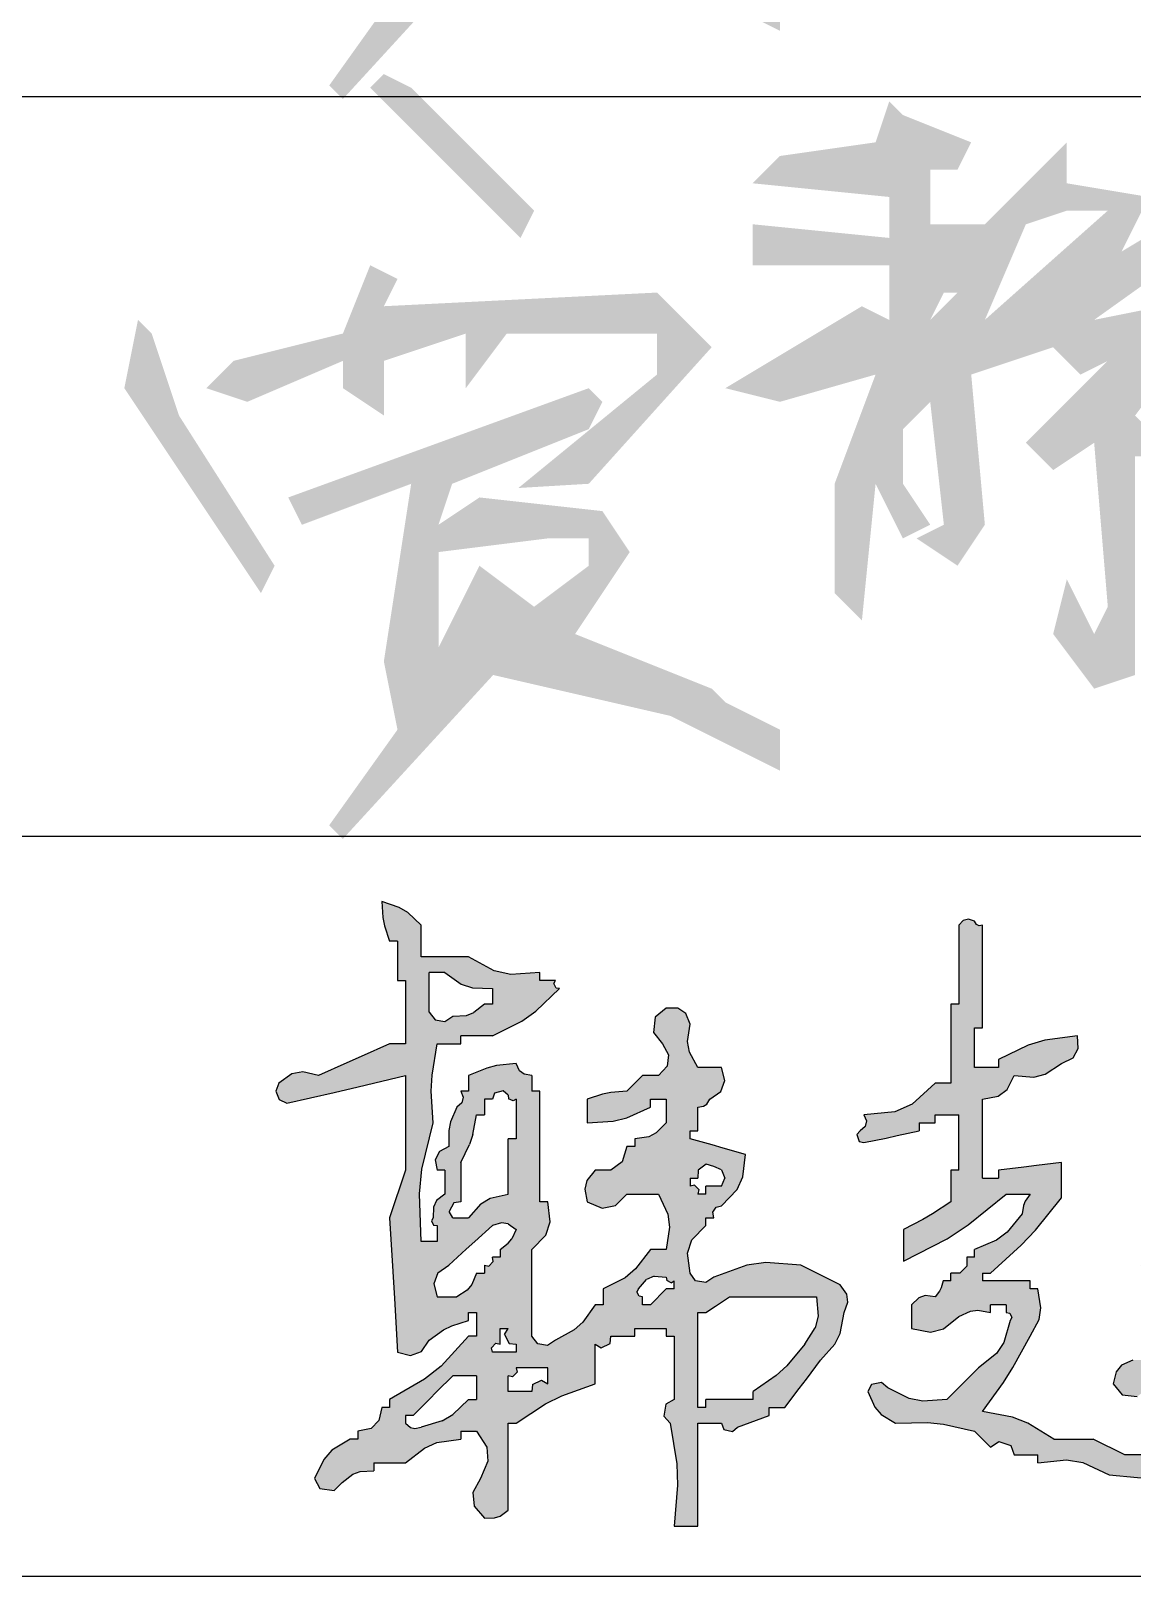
# Model space of a CAD drawing. Extents: x 5205853 to 5320510, y -422737 to -363337.
# Drawn here: x 5210113 to 5211080, y -390993 to -389636 of the extents above; entities that cross this region are included whole.
import ezdxf

# ---------------------------------------------------------------- set-up
doc = ezdxf.new("R2010")
doc.units = 0
doc.header["$LTSCALE"] = 1000
doc.header["$MEASUREMENT"] = 0
doc.layers.get('0').update_dxf_attribs({"linetype": 'CONTINUOUS'})

# ---------------------------------------------------------------- blocks, each defined once
blk = doc.blocks.new('韩超')
h = blk.add_hatch(color=256)
h.dxf.hatch_style = 1
h.paths.add_polyline_path([(0.787849, 0.514197), (0.777955, 0.527898), (0.77346, 0.562754), (0.78123, 0.586063), (0.805739, 0.61125), (0.805739, 0.625142), (0.819631, 0.625142), (0.818004, 0.635027), (0.823773, 0.643681), (0.833523, 0.64598), (0.860867, 0.674873), (0.870953, 0.696725), (0.875199, 0.736279), (0.836353, 0.74757), (0.816903, 0.753127), (0.777955, 0.764063), (0.777955, 0.777955), (0.791847, 0.777955), (0.791847, 0.819631), (0.801775, 0.820971), (0.80763, 0.824875), (0.812685, 0.833523), (0.832189, 0.847055), (0.839321, 0.866071), (0.833523, 0.889091), (0.791847, 0.889091), (0.776856, 0.916298), (0.7735, 0.934755), (0.777955, 0.965498), (0.770329, 0.984025), (0.756314, 0.993368), (0.736279, 0.993282), (0.716867, 0.977277), (0.713907, 0.950644), (0.729333, 0.930768), (0.740061, 0.911103), (0.737625, 0.891618), (0.722387, 0.875199), (0.694603, 0.875199), (0.683489, 0.864086), (0.677932, 0.858529), (0.666819, 0.847415), (0.638572, 0.845181), (0.624291, 0.842325), (0.597358, 0.833523), (0.597358, 0.791847), (0.643081, 0.794876), (0.666726, 0.800787), (0.708495, 0.819631), (0.708495, 0.833523), (0.736279, 0.833523), (0.736279, 0.791847), (0.718733, 0.774249), (0.705317, 0.767541), (0.680711, 0.764063), (0.680711, 0.750171), (0.666819, 0.750171), (0.658732, 0.72359), (0.639033, 0.708815), (0.61125, 0.708495), (0.596777, 0.690733), (0.592946, 0.675409), (0.597358, 0.652926), (0.623512, 0.642026), (0.64687, 0.646697), (0.666819, 0.666819), (0.722387, 0.666819), (0.738834, 0.631134), (0.742077, 0.608437), (0.736279, 0.569574), (0.708495, 0.569574), (0.682162, 0.535076), (0.663824, 0.519794), (0.625142, 0.500114), (0.625142, 0.47233), (0.61125, 0.47233), (0.589715, 0.441777), (0.574435, 0.428025), (0.54179, 0.409816), (0.527664, 0.400538), (0.510468, 0.403404), (0.500114, 0.416762), (0.500114, 0.569574), (0.524623, 0.594762), (0.532393, 0.618071), (0.527898, 0.652926), (0.514006, 0.652926), (0.514006, 0.847415), (0.500114, 0.847415), (0.500114, 0.875199), (0.486416, 0.877514), (0.478388, 0.883536), (0.47233, 0.896037), (0.438162, 0.892345), (0.420863, 0.888021), (0.388977, 0.875199), (0.388977, 0.847415), (0.375085, 0.847415), (0.379444, 0.836821), (0.376971, 0.826928), (0.368139, 0.819631), (0.356965, 0.793593), (0.353947, 0.778504), (0.354247, 0.750171), (0.337644, 0.741703), (0.330222, 0.726858), (0.333409, 0.708495), (0.347301, 0.708495), (0.347301, 0.666819), (0.332737, 0.655189), (0.327028, 0.643772), (0.326463, 0.625142), (0.32344, 0.619715), (0.327253, 0.612088), (0.333409, 0.61125), (0.333409, 0.583466), (0.305625, 0.583466), (0.302565, 0.667178), (0.306887, 0.710398), (0.326463, 0.791847), (0.3234, 0.8474), (0.32482, 0.875797), (0.333409, 0.930768), (0.375085, 0.930768), (0.375085, 0.94466), (0.430654, 0.94466), (0.482374, 0.970498), (0.50707, 0.987931), (0.548736, 1.028012), (0.542559, 1.028676), (0.538615, 1.036564), (0.54179, 1.041904), (0.514006, 1.041904), (0.514006, 1.055796), (0.462884, 1.052445), (0.433869, 1.058893), (0.388977, 1.08358), (0.305625, 1.08358), (0.305625, 1.139148), (0.281985, 1.161307), (0.266841, 1.170393), (0.236165, 1.180825), (0.238399, 1.152578), (0.241255, 1.138297), (0.250057, 1.111364), (0.263949, 1.111364), (0.263949, 1.041904), (0.277841, 1.041904), (0.277841, 0.930768), (0.250057, 0.930768), (0.200194, 0.90821), (0.175186, 0.897095), (0.125028, 0.875199), (0.097454, 0.881715), (0.078516, 0.877928), (0.055568, 0.861307), (0.050109, 0.847376), (0.0559, 0.8329), (0.06946, 0.826577), (0.152955, 0.845407), (0.194635, 0.855133), (0.277841, 0.875199), (0.277841, 0.708495), (0.266727, 0.675154), (0.261171, 0.658483), (0.250057, 0.625142), (0.255939, 0.530696), (0.258718, 0.483462), (0.263949, 0.388977), (0.286969, 0.38318), (0.305985, 0.390311), (0.319517, 0.409816), (0.344599, 0.428141), (0.359268, 0.435475), (0.388977, 0.444546), (0.388977, 0.458438), (0.40287, 0.458438), (0.40287, 0.416762), (0.388977, 0.416762), (0.340729, 0.364454), (0.31168, 0.341215), (0.250057, 0.305625), (0.250057, 0.291733), (0.236165, 0.291733), (0.231424, 0.268639), (0.217583, 0.254798), (0.194489, 0.250057), (0.194489, 0.236165), (0.180597, 0.236165), (0.148793, 0.216524), (0.134276, 0.200394), (0.118082, 0.166705), (0.127514, 0.14947), (0.152825, 0.145854), (0.166705, 0.159759), (0.185336, 0.17447), (0.198563, 0.17943), (0.222273, 0.180597), (0.222273, 0.194489), (0.277841, 0.194489), (0.311245, 0.220472), (0.333233, 0.229896), (0.375085, 0.236165), (0.375085, 0.250057), (0.40287, 0.250057), (0.420685, 0.221738), (0.422698, 0.197582), (0.409816, 0.166705), (0.396068, 0.142401), (0.398473, 0.118345), (0.416762, 0.097244), (0.43433, 0.097627), (0.444154, 0.100901), (0.458438, 0.111136), (0.458438, 0.263949), (0.47233, 0.263949), (0.524193, 0.298154), (0.552768, 0.312442), (0.61125, 0.333409), (0.61125, 0.40287), (0.621931, 0.39652), (0.637706, 0.404407), (0.639034, 0.416762), (0.680711, 0.416762), (0.680711, 0.430654), (0.736279, 0.430654), (0.736279, 0.416762), (0.750171, 0.416762), (0.750171, 0.305625), (0.735269, 0.297653), (0.731714, 0.276323), (0.743225, 0.263949), (0.754517, 0.192544), (0.755945, 0.155413), (0.750171, 0.083352), (0.791847, 0.083352), (0.791847, 0.263949), (0.833523, 0.263949), (0.837499, 0.253205), (0.852744, 0.249394), (0.861307, 0.257003), (0.883535, 0.265338), (0.894648, 0.269506), (0.916876, 0.277841), (0.916876, 0.291733), (0.94466, 0.291733), (0.969894, 0.324902), (0.982398, 0.341574), (1.007174, 0.375085), (1.032146, 0.402761), (1.041693, 0.421855), (1.04885, 0.458438), (1.055218, 0.477023), (1.053221, 0.491001), (1.041904, 0.50706), (0.972444, 0.54179), (0.910919, 0.546316), (0.877697, 0.541786), (0.819631, 0.520952), (0.805828, 0.5112)])
h.paths.add_polyline_path([(0.791847, 0.458438), (0.805739, 0.458438), (0.82241, 0.469551), (0.847415, 0.486222), (1.000228, 0.486222), (1.003038, 0.45197), (0.997988, 0.431769), (0.97939, 0.40287), (0.948039, 0.36501), (0.929334, 0.347744), (0.889091, 0.319517), (0.889091, 0.305625), (0.805739, 0.305625), (0.805739, 0.291733), (0.791847, 0.291733)], flags=16)
h.paths.add_polyline_path([(0.750171, 0.500114), (0.736279, 0.500114), (0.725165, 0.489), (0.719608, 0.483443), (0.708495, 0.47233), (0.694603, 0.47233), (0.694603, 0.486222), (0.688447, 0.48706), (0.684633, 0.494686), (0.687657, 0.500114), (0.701182, 0.516386), (0.715167, 0.52238), (0.736279, 0.520952), (0.736943, 0.514775), (0.744831, 0.510831), (0.750171, 0.514006)], flags=16)
h.paths.add_polyline_path([(0.791847, 0.666819), (0.793521, 0.674497), (0.785633, 0.682384), (0.777955, 0.680711), (0.777955, 0.694603), (0.791847, 0.694603), (0.792194, 0.70849), (0.806202, 0.718996), (0.819631, 0.715441), (0.833192, 0.709118), (0.838982, 0.694641), (0.833523, 0.680711), (0.805739, 0.680711), (0.805739, 0.666819)], flags=16)
h.paths.add_polyline_path([(0.527898, 0.361193), (0.527898, 0.333409), (0.517217, 0.339759), (0.501443, 0.331871), (0.500114, 0.319517), (0.458438, 0.319517), (0.458438, 0.347301), (0.466116, 0.345628), (0.474003, 0.353515), (0.47233, 0.361193)], flags=16)
h.paths.add_polyline_path([(0.47233, 0.40287), (0.47233, 0.388977), (0.430654, 0.388977), (0.42898, 0.396656), (0.436867, 0.404543), (0.444546, 0.40287), (0.444546, 0.430654), (0.458438, 0.430654), (0.452088, 0.419973), (0.459976, 0.404198)], flags=16)
h.paths.add_polyline_path([(0.47233, 0.604304), (0.464836, 0.588169), (0.458643, 0.580427), (0.444546, 0.569574), (0.444546, 0.555682), (0.430654, 0.555682), (0.432327, 0.548004), (0.42444, 0.540117), (0.416762, 0.54179), (0.416762, 0.527898), (0.40287, 0.527898), (0.39467, 0.507807), (0.386422, 0.49791), (0.368139, 0.486222), (0.333409, 0.486222), (0.327612, 0.509242), (0.334743, 0.528258), (0.354247, 0.54179), (0.384775, 0.569612), (0.400056, 0.583504), (0.430654, 0.61125), (0.446814, 0.616197), (0.458647, 0.614224)], flags=16)
h.paths.add_polyline_path([(0.458438, 0.666819), (0.426908, 0.659351), (0.410404, 0.649448), (0.388977, 0.625142), (0.361193, 0.625142), (0.354844, 0.635823), (0.362731, 0.651598), (0.375085, 0.652926), (0.375085, 0.722387), (0.390598, 0.753922), (0.396359, 0.771203), (0.40287, 0.805739), (0.416762, 0.805739), (0.416762, 0.833523), (0.430654, 0.833523), (0.434629, 0.844267), (0.449874, 0.848078), (0.458438, 0.840469), (0.459102, 0.834292), (0.466989, 0.830348), (0.47233, 0.833523), (0.47233, 0.764063), (0.458438, 0.764063)], flags=16)
h.paths.add_polyline_path([(0.40287, 0.347301), (0.40287, 0.305625), (0.388977, 0.305625), (0.360889, 0.27915), (0.342496, 0.268422), (0.305625, 0.257003), (0.294367, 0.254885), (0.286778, 0.256782), (0.277841, 0.263949), (0.277841, 0.277841), (0.291733, 0.277841), (0.319459, 0.305683), (0.333352, 0.319575), (0.361193, 0.347301)], flags=16)
h.paths.add_polyline_path([(0.430654, 1.000228), (0.416762, 1.000228), (0.39813, 0.985517), (0.384903, 0.980557), (0.361193, 0.97939), (0.347067, 0.970112), (0.329871, 0.972978), (0.319517, 0.986336), (0.319517, 1.055796), (0.347301, 1.055796), (0.376072, 1.035613), (0.395527, 1.029128), (0.430654, 1.028012)], flags=16)
h = blk.add_hatch(color=256)
h.dxf.hatch_style = 1
h.paths.add_polyline_path([(1.542018, 0.208381), (1.519791, 0.219494), (1.508677, 0.225051), (1.48645, 0.236165), (1.416989, 0.236165), (1.371255, 0.264232), (1.344642, 0.274582), (1.291961, 0.284787), (1.328443, 0.335457), (1.345237, 0.362046), (1.375313, 0.416762), (1.391241, 0.446575), (1.394603, 0.466747), (1.389205, 0.500114), (1.375313, 0.500114), (1.375313, 0.514006), (1.291961, 0.514006), (1.291961, 0.527898), (1.305853, 0.527898), (1.359796, 0.576664), (1.385101, 0.603375), (1.430881, 0.659873), (1.430881, 0.722387), (1.386427, 0.71683), (1.3642, 0.714052), (1.319745, 0.708495), (1.319745, 0.694603), (1.291961, 0.694603), (1.291961, 0.833523), (1.31926, 0.838693), (1.334923, 0.85044), (1.347529, 0.875199), (1.381781, 0.872389), (1.401982, 0.877439), (1.430881, 0.896037), (1.450883, 0.906123), (1.460131, 0.922307), (1.458666, 0.94466), (1.401114, 0.937345), (1.371819, 0.928557), (1.319745, 0.902983), (1.319745, 0.889091), (1.278069, 0.889091), (1.278069, 0.958552), (1.291961, 0.958552), (1.291961, 1.139148), (1.285806, 1.138304), (1.281086, 1.140664), (1.278069, 1.146094), (1.267308, 1.150023), (1.257931, 1.147679), (1.250285, 1.139148), (1.250285, 1.000228), (1.236393, 1.000228), (1.236393, 0.861307), (1.208609, 0.861307), (1.168183, 0.824416), (1.138053, 0.811024), (1.08358, 0.805739), (1.087939, 0.795145), (1.085465, 0.785252), (1.076634, 0.777955), (1.071121, 0.771113), (1.075065, 0.759282), (1.08358, 0.757117), (1.122533, 0.76519), (1.141984, 0.769358), (1.180825, 0.777955), (1.180825, 0.791847), (1.208609, 0.791847), (1.208609, 0.805739), (1.250285, 0.805739), (1.250285, 0.708495), (1.236393, 0.708495), (1.236393, 0.652926), (1.203973, 0.631977), (1.187234, 0.622213), (1.15304, 0.604304), (1.15304, 0.548736), (1.229739, 0.588318), (1.266619, 0.612432), (1.333637, 0.666819), (1.375313, 0.666819), (1.366995, 0.654381), (1.363975, 0.646831), (1.361421, 0.632088), (1.335054, 0.599814), (1.316435, 0.58585), (1.278069, 0.569574), (1.278069, 0.555682), (1.264177, 0.555682), (1.26415, 0.539965), (1.25211, 0.527924), (1.236393, 0.527898), (1.236393, 0.514006), (1.222501, 0.514006), (1.219217, 0.502022), (1.216226, 0.496039), (1.208609, 0.486222), (1.191149, 0.488205), (1.17971, 0.484393), (1.166932, 0.47233), (1.166932, 0.430654), (1.200708, 0.424307), (1.223469, 0.429997), (1.250285, 0.451492), (1.27048, 0.461183), (1.283894, 0.46286), (1.305853, 0.458438), (1.305853, 0.47233), (1.333637, 0.47233), (1.333637, 0.458438), (1.339793, 0.4576), (1.343606, 0.449973), (1.340583, 0.444546), (1.32937, 0.406076), (1.316213, 0.38634), (1.285015, 0.361193), (1.229447, 0.305625), (1.187056, 0.302553), (1.163204, 0.307323), (1.125256, 0.326463), (1.114566, 0.33576), (1.096818, 0.332211), (1.090526, 0.319517), (1.102438, 0.292491), (1.113943, 0.279343), (1.139148, 0.263949), (1.194983, 0.265062), (1.223561, 0.262204), (1.278069, 0.250057), (1.289183, 0.238943), (1.294739, 0.233386), (1.305853, 0.222273), (1.320568, 0.231877), (1.341519, 0.224893), (1.347529, 0.208381), (1.389205, 0.208381), (1.389205, 0.194489), (1.439628, 0.1998), (1.468259, 0.195028), (1.514234, 0.173651), (1.635959, 0.161998), (1.69773, 0.160594), (1.819859, 0.166705), (1.833779, 0.185933), (1.852296, 0.192877), (1.875427, 0.187543), (1.930995, 0.198656), (1.958779, 0.204213), (2.014348, 0.215327), (2.025534, 0.209917), (2.039748, 0.217024), (2.042132, 0.229219), (2.049428, 0.23805), (2.059322, 0.240524), (2.069916, 0.236165), (2.069916, 0.250057), (2.083808, 0.250057), (2.098401, 0.26772), (2.118188, 0.272666), (2.139376, 0.263949), (2.133917, 0.27788), (2.139708, 0.292356), (2.153268, 0.298679), (2.133073, 0.308371), (2.119659, 0.310047), (2.0977, 0.305625), (2.086586, 0.294512), (2.08103, 0.288955), (2.069916, 0.277841), (2.042132, 0.277841), (2.042132, 0.263949), (1.946785, 0.245868), (1.899372, 0.234712), (1.805967, 0.208381)])
h = blk.add_hatch(color=256)
h.dxf.hatch_style = 1
h.paths.add_polyline_path([(1.831635, 0.573795), (1.812227, 0.549535), (1.792075, 0.500114), (1.762292, 0.496094), (1.744726, 0.484384), (1.729561, 0.458438), (1.700075, 0.463546), (1.684975, 0.469586), (1.6601, 0.486222), (1.637668, 0.49978), (1.627728, 0.515685), (1.62537, 0.54179), (1.603143, 0.54179), (1.592029, 0.54179), (1.569802, 0.54179), (1.586675, 0.509854), (1.593737, 0.492906), (1.604532, 0.458438), (1.621804, 0.436498), (1.61886, 0.407063), (1.597586, 0.388977), (1.597586, 0.375085), (1.55591, 0.375085), (1.536306, 0.36578), (1.526798, 0.35437), (1.52118, 0.333409), (1.537185, 0.313997), (1.563818, 0.311038), (1.583694, 0.326463), (1.614401, 0.331156), (1.630976, 0.339443), (1.653154, 0.361193), (1.667046, 0.361193), (1.708723, 0.361193), (1.720352, 0.375758), (1.731769, 0.381467), (1.750399, 0.382031), (1.77782, 0.376762), (1.791938, 0.37535), (1.819859, 0.375085), (1.821199, 0.385013), (1.825102, 0.390868), (1.833751, 0.395924), (1.815429, 0.411271), (1.805589, 0.418299), (1.785129, 0.430654), (1.829593, 0.491137), (1.853312, 0.520437), (1.903211, 0.57652), (1.923495, 0.606919), (1.927312, 0.631729), (1.917103, 0.666819), (1.904326, 0.678881), (1.892887, 0.682694), (1.875427, 0.680711), (1.875427, 0.650148), (1.875427, 0.634867), (1.875427, 0.604304)])
for p, q in [((0.266841, 1.170393), (0.236165, 1.180825)), ((0.236165, 1.180825), (0.238399, 1.152578)), ((0.281985, 1.161307), (0.266841, 1.170393)), ((0.238399, 1.152578), (0.241255, 1.138297)), ((0.305625, 1.139148), (0.281985, 1.161307)), ((1.257931, 1.147679), (1.250285, 1.139148)), ((1.267308, 1.150023), (1.257931, 1.147679)), ((1.278069, 1.146094), (1.267308, 1.150023)), ((1.281086, 1.140664), (1.278069, 1.146094)), ((1.285806, 1.138304), (1.281086, 1.140664)), ((0.241255, 1.138297), (0.250057, 1.111364)), ((0.305625, 1.08358), (0.305625, 1.139148)), ((1.250285, 1.139148), (1.250285, 1.000228)), ((1.291961, 1.139148), (1.285806, 1.138304)), ((1.291961, 0.958552), (1.291961, 1.139148)), ((0.263949, 1.111364), (0.250057, 1.111364)), ((0.263949, 1.111364), (0.263949, 1.041904)), ((0.388977, 1.08358), (0.305625, 1.08358)), ((0.433869, 1.058893), (0.388977, 1.08358)), ((0.263949, 1.041904), (0.277841, 1.041904)), ((0.277841, 1.041904), (0.277841, 0.930768)), ((0.319517, 0.986336), (0.319517, 1.055796)), ((0.347301, 1.055796), (0.319517, 1.055796)), ((0.347301, 1.055796), (0.376072, 1.035613)), ((0.376072, 1.035613), (0.395527, 1.029128)), ((0.462884, 1.052445), (0.433869, 1.058893)), ((0.514006, 1.055796), (0.462884, 1.052445)), ((0.514006, 1.041904), (0.514006, 1.055796)), ((0.54179, 1.041904), (0.514006, 1.041904)), ((0.538615, 1.036564), (0.54179, 1.041904)), ((0.542559, 1.028676), (0.538615, 1.036564)), ((0.395527, 1.029128), (0.430654, 1.028012)), ((0.430654, 1.028012), (0.430654, 1.000228)), ((0.50707, 0.987931), (0.548736, 1.028012)), ((0.548736, 1.028012), (0.542559, 1.028676)), ((0.319517, 0.986336), (0.329871, 0.972978)), ((0.347067, 0.970112), (0.361193, 0.97939)), ((0.361193, 0.97939), (0.384903, 0.980557)), ((0.384903, 0.980557), (0.39813, 0.985517)), ((0.416762, 1.000228), (0.39813, 0.985517)), ((0.430654, 1.000228), (0.416762, 1.000228)), ((0.482374, 0.970498), (0.50707, 0.987931)), ((0.736279, 0.993282), (0.716867, 0.977277)), ((0.756314, 0.993368), (0.736279, 0.993282)), ((0.770329, 0.984025), (0.756314, 0.993368)), ((0.777955, 0.965498), (0.770329, 0.984025)), ((1.236393, 1.000228), (1.236393, 0.861307)), ((1.250285, 1.000228), (1.236393, 1.000228)), ((0.329871, 0.972978), (0.347067, 0.970112)), ((0.430654, 0.94466), (0.482374, 0.970498)), ((0.716867, 0.977277), (0.713907, 0.950644)), ((0.713907, 0.950644), (0.729333, 0.930768)), ((0.7735, 0.934755), (0.777955, 0.965498)), ((1.278069, 0.958552), (1.291961, 0.958552)), ((1.278069, 0.889091), (1.278069, 0.958552)), ((0.250057, 0.930768), (0.200194, 0.90821)), ((0.277841, 0.930768), (0.250057, 0.930768)), ((0.32482, 0.875797), (0.333409, 0.930768)), ((0.333409, 0.930768), (0.375085, 0.930768)), ((0.375085, 0.930768), (0.375085, 0.94466)), ((0.430654, 0.94466), (0.375085, 0.94466)), ((0.729333, 0.930768), (0.740061, 0.911103)), ((0.776856, 0.916298), (0.7735, 0.934755)), ((1.371819, 0.928557), (1.319745, 0.902983)), ((1.401114, 0.937345), (1.371819, 0.928557)), ((1.458666, 0.94466), (1.401114, 0.937345)), ((1.460131, 0.922307), (1.458666, 0.94466)), ((0.175186, 0.897095), (0.125028, 0.875199)), ((0.200194, 0.90821), (0.175186, 0.897095)), ((0.47233, 0.896037), (0.438162, 0.892345)), ((0.478388, 0.883536), (0.47233, 0.896037)), ((0.740061, 0.911103), (0.737625, 0.891618)), ((0.791847, 0.889091), (0.776856, 0.916298)), ((1.319745, 0.902983), (1.319745, 0.889091)), ((1.401982, 0.877439), (1.430881, 0.896037)), ((1.430881, 0.896037), (1.450883, 0.906123)), ((1.450883, 0.906123), (1.460131, 0.922307)), ((0.078516, 0.877928), (0.055568, 0.861307)), ((0.097454, 0.881715), (0.078516, 0.877928)), ((0.125028, 0.875199), (0.097454, 0.881715)), ((0.194635, 0.855133), (0.277841, 0.875199)), ((0.277841, 0.875199), (0.277841, 0.708495)), ((0.3234, 0.8474), (0.32482, 0.875797)), ((0.420863, 0.888021), (0.388977, 0.875199)), ((0.388977, 0.875199), (0.388977, 0.847415)), ((0.438162, 0.892345), (0.420863, 0.888021)), ((0.486416, 0.877514), (0.478388, 0.883536)), ((0.500114, 0.875199), (0.486416, 0.877514)), ((0.500114, 0.875199), (0.500114, 0.847415)), ((0.694603, 0.875199), (0.683489, 0.864086)), ((0.722387, 0.875199), (0.694603, 0.875199)), ((0.737625, 0.891618), (0.722387, 0.875199)), ((0.833523, 0.889091), (0.791847, 0.889091)), ((0.839321, 0.866071), (0.833523, 0.889091)), ((1.319745, 0.889091), (1.278069, 0.889091)), ((1.334923, 0.85044), (1.347529, 0.875199)), ((1.347529, 0.875199), (1.381781, 0.872389)), ((1.381781, 0.872389), (1.401982, 0.877439)), ((0.055568, 0.861307), (0.050109, 0.847376)), ((0.050109, 0.847376), (0.0559, 0.8329)), ((0.06946, 0.826577), (0.152955, 0.845407)), ((0.152955, 0.845407), (0.194635, 0.855133)), ((0.326463, 0.791847), (0.3234, 0.8474)), ((0.388977, 0.847415), (0.375085, 0.847415)), ((0.375085, 0.847415), (0.379444, 0.836821)), ((0.434629, 0.844267), (0.430654, 0.833523)), ((0.449874, 0.848078), (0.434629, 0.844267)), ((0.458438, 0.840469), (0.449874, 0.848078)), ((0.514006, 0.847415), (0.500114, 0.847415)), ((0.514006, 0.652926), (0.514006, 0.847415)), ((0.624291, 0.842325), (0.597358, 0.833523)), ((0.638572, 0.845181), (0.624291, 0.842325)), ((0.666819, 0.847415), (0.638572, 0.845181)), ((0.677932, 0.858529), (0.666819, 0.847415)), ((0.683489, 0.864086), (0.677932, 0.858529)), ((0.812685, 0.833523), (0.832189, 0.847055)), ((0.832189, 0.847055), (0.839321, 0.866071)), ((1.208609, 0.861307), (1.168183, 0.824416)), ((1.236393, 0.861307), (1.208609, 0.861307)), ((1.31926, 0.838693), (1.334923, 0.85044)), ((0.0559, 0.8329), (0.06946, 0.826577)), ((0.368139, 0.819631), (0.356965, 0.793593)), ((0.376971, 0.826928), (0.368139, 0.819631)), ((0.379444, 0.836821), (0.376971, 0.826928)), ((0.416762, 0.833523), (0.416762, 0.805739)), ((0.430654, 0.833523), (0.416762, 0.833523)), ((0.458438, 0.840469), (0.459102, 0.834292)), ((0.466989, 0.830348), (0.459102, 0.834292)), ((0.47233, 0.833523), (0.466989, 0.830348)), ((0.47233, 0.833523), (0.47233, 0.764063)), ((0.597358, 0.833523), (0.597358, 0.791847)), ((0.666726, 0.800787), (0.708495, 0.819631)), ((0.708495, 0.833523), (0.736279, 0.833523)), ((0.708495, 0.819631), (0.708495, 0.833523)), ((0.736279, 0.833523), (0.736279, 0.791847)), ((0.791847, 0.819631), (0.801775, 0.820971)), ((0.791847, 0.777955), (0.791847, 0.819631)), ((0.801775, 0.820971), (0.80763, 0.824875)), ((0.80763, 0.824875), (0.812685, 0.833523)), ((1.168183, 0.824416), (1.138053, 0.811024)), ((1.291961, 0.833523), (1.31926, 0.838693)), ((1.291961, 0.694603), (1.291961, 0.833523)), ((0.306887, 0.710398), (0.326463, 0.791847)), ((0.356965, 0.793593), (0.353947, 0.778504)), ((0.396359, 0.771203), (0.40287, 0.805739)), ((0.40287, 0.805739), (0.416762, 0.805739)), ((0.597358, 0.791847), (0.643081, 0.794876)), ((0.643081, 0.794876), (0.666726, 0.800787)), ((0.736279, 0.791847), (0.718733, 0.774249)), ((1.138053, 0.811024), (1.08358, 0.805739)), ((1.08358, 0.805739), (1.087939, 0.795145)), ((1.087939, 0.795145), (1.085465, 0.785252)), ((1.180825, 0.791847), (1.208609, 0.791847)), ((1.180825, 0.791847), (1.180825, 0.777955)), ((1.208609, 0.791847), (1.208609, 0.805739)), ((1.208609, 0.805739), (1.250285, 0.805739)), ((1.250285, 0.708495), (1.250285, 0.805739)), ((0.353947, 0.778504), (0.354247, 0.750171)), ((0.396359, 0.771203), (0.390598, 0.753922)), ((0.47233, 0.764063), (0.458438, 0.764063)), ((0.458438, 0.666819), (0.458438, 0.764063)), ((0.705317, 0.767541), (0.680711, 0.764063)), ((0.680711, 0.764063), (0.680711, 0.750171)), ((0.718733, 0.774249), (0.705317, 0.767541)), ((0.777955, 0.777955), (0.791847, 0.777955)), ((0.777955, 0.764063), (0.777955, 0.777955)), ((0.816903, 0.753127), (0.777955, 0.764063)), ((1.076634, 0.777955), (1.071121, 0.771113)), ((1.071121, 0.771113), (1.075065, 0.759282)), ((1.085465, 0.785252), (1.076634, 0.777955)), ((1.08358, 0.757117), (1.122533, 0.76519)), ((1.122533, 0.76519), (1.141984, 0.769358)), ((1.141984, 0.769358), (1.180825, 0.777955)), ((0.337644, 0.741703), (0.330222, 0.726858)), ((0.354247, 0.750171), (0.337644, 0.741703)), ((0.375085, 0.722387), (0.390598, 0.753922)), ((0.666819, 0.750171), (0.658732, 0.72359)), ((0.680711, 0.750171), (0.666819, 0.750171)), ((0.836353, 0.74757), (0.816903, 0.753127)), ((0.875199, 0.736279), (0.836353, 0.74757)), ((0.870953, 0.696725), (0.875199, 0.736279)), ((1.075065, 0.759282), (1.08358, 0.757117)), ((0.277841, 0.708495), (0.266727, 0.675154)), ((0.302565, 0.667178), (0.306887, 0.710398)), ((0.330222, 0.726858), (0.333409, 0.708495)), ((0.347301, 0.708495), (0.333409, 0.708495)), ((0.347301, 0.708495), (0.347301, 0.666819)), ((0.375085, 0.722387), (0.375085, 0.652926)), ((0.61125, 0.708495), (0.596777, 0.690733)), ((0.639033, 0.708815), (0.61125, 0.708495)), ((0.658732, 0.72359), (0.639033, 0.708815)), ((0.792194, 0.70849), (0.791847, 0.694603)), ((0.806202, 0.718996), (0.792194, 0.70849)), ((0.819631, 0.715441), (0.806202, 0.718996)), ((0.833192, 0.709118), (0.819631, 0.715441)), ((0.833192, 0.709118), (0.838982, 0.694641)), ((1.236393, 0.708495), (1.236393, 0.652926)), ((1.250285, 0.708495), (1.236393, 0.708495)), ((1.3642, 0.714052), (1.319745, 0.708495)), ((1.319745, 0.708495), (1.319745, 0.694603)), ((1.386427, 0.71683), (1.3642, 0.714052)), ((1.430881, 0.722387), (1.386427, 0.71683)), ((1.430881, 0.659873), (1.430881, 0.722387)), ((0.596777, 0.690733), (0.592946, 0.675409)), ((0.777955, 0.694603), (0.777955, 0.680711)), ((0.777955, 0.694603), (0.791847, 0.694603)), ((0.785633, 0.682384), (0.777955, 0.680711)), ((0.785633, 0.682384), (0.793521, 0.674497)), ((0.833523, 0.680711), (0.805739, 0.680711)), ((0.805739, 0.666819), (0.805739, 0.680711)), ((0.833523, 0.680711), (0.838982, 0.694641)), ((0.860867, 0.674873), (0.870953, 0.696725)), ((1.291961, 0.694603), (1.319745, 0.694603)), ((0.261171, 0.658483), (0.250057, 0.625142)), ((0.266727, 0.675154), (0.261171, 0.658483)), ((0.305625, 0.583466), (0.302565, 0.667178)), ((0.332737, 0.655189), (0.327028, 0.643772)), ((0.347301, 0.666819), (0.332737, 0.655189)), ((0.375085, 0.652926), (0.362731, 0.651598)), ((0.410404, 0.649448), (0.426908, 0.659351)), ((0.426908, 0.659351), (0.458438, 0.666819)), ((0.527898, 0.652926), (0.514006, 0.652926)), ((0.532393, 0.618071), (0.527898, 0.652926)), ((0.592946, 0.675409), (0.597358, 0.652926)), ((0.597358, 0.652926), (0.623512, 0.642026)), ((0.64687, 0.646697), (0.666819, 0.666819)), ((0.666819, 0.666819), (0.722387, 0.666819)), ((0.722387, 0.666819), (0.738834, 0.631134)), ((0.793521, 0.674497), (0.791847, 0.666819)), ((0.805739, 0.666819), (0.791847, 0.666819)), ((0.833523, 0.64598), (0.860867, 0.674873)), ((1.236393, 0.652926), (1.203973, 0.631977)), ((1.266619, 0.612432), (1.333637, 0.666819)), ((1.333637, 0.666819), (1.375313, 0.666819)), ((1.366995, 0.654381), (1.363975, 0.646831)), ((1.375313, 0.666819), (1.366995, 0.654381)), ((1.385101, 0.603375), (1.430881, 0.659873)), ((0.250057, 0.625142), (0.255939, 0.530696)), ((0.326463, 0.625142), (0.32344, 0.619715)), ((0.327028, 0.643772), (0.326463, 0.625142)), ((0.362731, 0.651598), (0.354844, 0.635823)), ((0.361193, 0.625142), (0.354844, 0.635823)), ((0.361193, 0.625142), (0.388977, 0.625142)), ((0.410404, 0.649448), (0.388977, 0.625142)), ((0.623512, 0.642026), (0.64687, 0.646697)), ((0.738834, 0.631134), (0.742077, 0.608437)), ((0.805739, 0.61125), (0.805739, 0.625142)), ((0.805739, 0.625142), (0.819631, 0.625142)), ((0.818004, 0.635027), (0.823773, 0.643681)), ((0.819631, 0.625142), (0.818004, 0.635027)), ((0.823773, 0.643681), (0.833523, 0.64598)), ((1.203973, 0.631977), (1.187234, 0.622213)), ((1.361421, 0.632088), (1.335054, 0.599814)), ((1.363975, 0.646831), (1.361421, 0.632088)), ((0.32344, 0.619715), (0.327253, 0.612088)), ((0.327253, 0.612088), (0.333409, 0.61125)), ((0.333409, 0.61125), (0.333409, 0.583466)), ((0.430654, 0.61125), (0.400056, 0.583504)), ((0.446814, 0.616197), (0.430654, 0.61125)), ((0.458647, 0.614224), (0.446814, 0.616197)), ((0.458647, 0.614224), (0.47233, 0.604304)), ((0.47233, 0.604304), (0.464836, 0.588169)), ((0.524623, 0.594762), (0.532393, 0.618071)), ((0.742077, 0.608437), (0.736279, 0.569574)), ((0.78123, 0.586063), (0.805739, 0.61125)), ((1.187234, 0.622213), (1.15304, 0.604304)), ((1.15304, 0.604304), (1.15304, 0.548736)), ((1.229739, 0.588318), (1.266619, 0.612432)), ((1.335054, 0.599814), (1.316435, 0.58585)), ((1.359796, 0.576664), (1.385101, 0.603375)), ((0.333409, 0.583466), (0.305625, 0.583466)), ((0.384775, 0.569612), (0.400056, 0.583504)), ((0.444546, 0.569574), (0.458643, 0.580427)), ((0.458643, 0.580427), (0.464836, 0.588169)), ((0.500114, 0.569574), (0.524623, 0.594762)), ((0.77346, 0.562754), (0.78123, 0.586063)), ((1.15304, 0.548736), (1.229739, 0.588318)), ((1.316435, 0.58585), (1.278069, 0.569574)), ((1.305853, 0.527898), (1.359796, 0.576664)), ((0.384775, 0.569612), (0.354247, 0.54179)), ((0.432327, 0.548004), (0.42444, 0.540117)), ((0.432327, 0.548004), (0.430654, 0.555682)), ((0.444546, 0.555682), (0.430654, 0.555682)), ((0.444546, 0.569574), (0.444546, 0.555682)), ((0.500114, 0.416762), (0.500114, 0.569574)), ((0.708495, 0.569574), (0.682162, 0.535076)), ((0.736279, 0.569574), (0.708495, 0.569574)), ((0.777955, 0.527898), (0.77346, 0.562754)), ((0.910919, 0.546316), (0.877697, 0.541786)), ((0.972444, 0.54179), (0.910919, 0.546316)), ((1.264177, 0.555682), (1.26415, 0.539965)), ((1.278069, 0.555682), (1.264177, 0.555682)), ((1.278069, 0.555682), (1.278069, 0.569574)), ((0.255939, 0.530696), (0.258718, 0.483462)), ((0.334743, 0.528258), (0.327612, 0.509242)), ((0.334743, 0.528258), (0.354247, 0.54179)), ((0.40287, 0.527898), (0.39467, 0.507807)), ((0.40287, 0.527898), (0.416762, 0.527898)), ((0.416762, 0.54179), (0.416762, 0.527898)), ((0.416762, 0.54179), (0.42444, 0.540117)), ((0.663824, 0.519794), (0.625142, 0.500114)), ((0.682162, 0.535076), (0.663824, 0.519794)), ((0.687657, 0.500114), (0.701182, 0.516386)), ((0.715167, 0.52238), (0.701182, 0.516386)), ((0.715167, 0.52238), (0.736279, 0.520952)), ((0.736279, 0.520952), (0.736943, 0.514775)), ((0.787849, 0.514197), (0.777955, 0.527898)), ((0.819631, 0.520952), (0.805828, 0.5112)), ((0.877697, 0.541786), (0.819631, 0.520952)), ((1.041904, 0.50706), (0.972444, 0.54179)), ((1.25211, 0.527924), (1.236393, 0.527898)), ((1.236393, 0.514006), (1.236393, 0.527898)), ((1.26415, 0.539965), (1.25211, 0.527924)), ((1.291961, 0.527898), (1.291961, 0.514006)), ((1.291961, 0.527898), (1.305853, 0.527898)), ((0.327612, 0.509242), (0.333409, 0.486222)), ((0.386422, 0.49791), (0.368139, 0.486222)), ((0.39467, 0.507807), (0.386422, 0.49791)), ((0.625142, 0.500114), (0.625142, 0.47233)), ((0.687657, 0.500114), (0.684633, 0.494686)), ((0.688447, 0.48706), (0.684633, 0.494686)), ((0.725165, 0.489), (0.719608, 0.483443)), ((0.725165, 0.489), (0.736279, 0.500114)), ((0.750171, 0.500114), (0.736279, 0.500114)), ((0.744831, 0.510831), (0.736943, 0.514775)), ((0.744831, 0.510831), (0.750171, 0.514006)), ((0.750171, 0.500114), (0.750171, 0.514006)), ((0.805828, 0.5112), (0.787849, 0.514197)), ((1.053221, 0.491001), (1.041904, 0.50706)), ((1.055218, 0.477023), (1.053221, 0.491001)), ((1.216226, 0.496039), (1.208609, 0.486222)), ((1.219217, 0.502022), (1.216226, 0.496039)), ((1.222501, 0.514006), (1.219217, 0.502022)), ((1.236393, 0.514006), (1.222501, 0.514006)), ((1.375313, 0.514006), (1.291961, 0.514006)), ((1.375313, 0.500114), (1.375313, 0.514006)), ((1.389205, 0.500114), (1.375313, 0.500114)), ((1.394603, 0.466747), (1.389205, 0.500114)), ((0.258718, 0.483462), (0.263949, 0.388977)), ((0.333409, 0.486222), (0.368139, 0.486222)), ((0.61125, 0.47233), (0.589715, 0.441777)), ((0.625142, 0.47233), (0.61125, 0.47233)), ((0.694603, 0.486222), (0.688447, 0.48706)), ((0.694603, 0.47233), (0.694603, 0.486222)), ((0.708495, 0.47233), (0.694603, 0.47233)), ((0.719608, 0.483443), (0.708495, 0.47233)), ((0.805739, 0.458438), (0.82241, 0.469551)), ((0.82241, 0.469551), (0.847415, 0.486222)), ((0.847415, 0.486222), (1.000228, 0.486222)), ((1.000228, 0.486222), (1.003038, 0.45197)), ((1.04885, 0.458438), (1.055218, 0.477023)), ((1.17971, 0.484393), (1.166932, 0.47233)), ((1.166932, 0.47233), (1.166932, 0.430654)), ((1.191149, 0.488205), (1.17971, 0.484393)), ((1.208609, 0.486222), (1.191149, 0.488205)), ((1.27048, 0.461183), (1.283894, 0.46286)), ((1.283894, 0.46286), (1.305853, 0.458438)), ((1.333637, 0.47233), (1.305853, 0.47233)), ((1.305853, 0.458438), (1.305853, 0.47233)), ((1.333637, 0.47233), (1.333637, 0.458438)), ((1.391241, 0.446575), (1.394603, 0.466747)), ((0.344599, 0.428141), (0.359268, 0.435475)), ((0.359268, 0.435475), (0.388977, 0.444546)), ((0.388977, 0.458438), (0.40287, 0.458438)), ((0.388977, 0.444546), (0.388977, 0.458438)), ((0.40287, 0.458438), (0.40287, 0.416762)), ((0.589715, 0.441777), (0.574435, 0.428025)), ((0.791847, 0.458438), (0.805739, 0.458438)), ((0.791847, 0.291733), (0.791847, 0.458438)), ((1.003038, 0.45197), (0.997988, 0.431769)), ((1.041693, 0.421855), (1.04885, 0.458438)), ((1.223469, 0.429997), (1.250285, 0.451492)), ((1.250285, 0.451492), (1.27048, 0.461183)), ((1.340583, 0.444546), (1.32937, 0.406076)), ((1.333637, 0.458438), (1.339793, 0.4576)), ((1.339793, 0.4576), (1.343606, 0.449973)), ((1.343606, 0.449973), (1.340583, 0.444546)), ((1.375313, 0.416762), (1.391241, 0.446575)), ((0.305985, 0.390311), (0.319517, 0.409816)), ((0.319517, 0.409816), (0.344599, 0.428141)), ((0.388977, 0.416762), (0.340729, 0.364454)), ((0.40287, 0.416762), (0.388977, 0.416762)), ((0.444546, 0.430654), (0.458438, 0.430654)), ((0.444546, 0.40287), (0.444546, 0.430654)), ((0.452088, 0.419973), (0.458438, 0.430654)), ((0.452088, 0.419973), (0.459976, 0.404198)), ((0.510468, 0.403404), (0.500114, 0.416762)), ((0.54179, 0.409816), (0.527664, 0.400538)), ((0.574435, 0.428025), (0.54179, 0.409816)), ((0.637706, 0.404407), (0.639034, 0.416762)), ((0.639034, 0.416762), (0.680711, 0.416762)), ((0.680711, 0.430654), (0.736279, 0.430654)), ((0.680711, 0.416762), (0.680711, 0.430654)), ((0.736279, 0.430654), (0.736279, 0.416762)), ((0.736279, 0.416762), (0.750171, 0.416762)), ((0.750171, 0.416762), (0.750171, 0.305625)), ((0.97939, 0.40287), (0.997988, 0.431769)), ((1.032146, 0.402761), (1.041693, 0.421855)), ((1.166932, 0.430654), (1.200708, 0.424307)), ((1.200708, 0.424307), (1.223469, 0.429997)), ((1.345237, 0.362046), (1.375313, 0.416762)), ((0.263949, 0.388977), (0.286969, 0.38318)), ((0.286969, 0.38318), (0.305985, 0.390311)), ((0.42898, 0.396656), (0.436867, 0.404543)), ((0.430654, 0.388977), (0.42898, 0.396656)), ((0.47233, 0.388977), (0.430654, 0.388977)), ((0.436867, 0.404543), (0.444546, 0.40287)), ((0.459976, 0.404198), (0.47233, 0.40287)), ((0.47233, 0.40287), (0.47233, 0.388977)), ((0.527664, 0.400538), (0.510468, 0.403404)), ((0.61125, 0.333409), (0.61125, 0.40287)), ((0.61125, 0.40287), (0.621931, 0.39652)), ((0.621931, 0.39652), (0.637706, 0.404407)), ((0.97939, 0.40287), (0.948039, 0.36501)), ((1.007174, 0.375085), (1.032146, 0.402761)), ((1.316213, 0.38634), (1.285015, 0.361193)), ((1.32937, 0.406076), (1.316213, 0.38634)), ((0.340729, 0.364454), (0.31168, 0.341215)), ((0.466116, 0.345628), (0.474003, 0.353515)), ((0.47233, 0.361193), (0.474003, 0.353515)), ((0.527898, 0.361193), (0.47233, 0.361193)), ((0.527898, 0.333409), (0.527898, 0.361193)), ((0.929334, 0.347744), (0.948039, 0.36501)), ((0.982398, 0.341574), (1.007174, 0.375085)), ((1.285015, 0.361193), (1.229447, 0.305625)), ((1.328443, 0.335457), (1.345237, 0.362046)), ((1.526798, 0.35437), (1.52118, 0.333409)), ((1.536306, 0.36578), (1.526798, 0.35437)), ((1.55591, 0.375085), (1.536306, 0.36578)), ((0.31168, 0.341215), (0.250057, 0.305625)), ((0.333352, 0.319575), (0.361193, 0.347301)), ((0.40287, 0.347301), (0.361193, 0.347301)), ((0.40287, 0.347301), (0.40287, 0.305625)), ((0.466116, 0.345628), (0.458438, 0.347301)), ((0.458438, 0.319517), (0.458438, 0.347301)), ((0.501443, 0.331871), (0.500114, 0.319517)), ((0.501443, 0.331871), (0.517217, 0.339759)), ((0.517217, 0.339759), (0.527898, 0.333409)), ((0.552768, 0.312442), (0.61125, 0.333409)), ((0.929334, 0.347744), (0.889091, 0.319517)), ((0.969894, 0.324902), (0.982398, 0.341574)), ((1.096818, 0.332211), (1.090526, 0.319517)), ((1.114566, 0.33576), (1.096818, 0.332211)), ((1.125256, 0.326463), (1.114566, 0.33576)), ((1.163204, 0.307323), (1.125256, 0.326463)), ((1.291961, 0.284787), (1.328443, 0.335457)), ((1.52118, 0.333409), (1.537185, 0.313997)), ((0.250057, 0.305625), (0.250057, 0.291733)), ((0.291733, 0.277841), (0.319459, 0.305683)), ((0.319459, 0.305683), (0.333352, 0.319575)), ((0.388977, 0.305625), (0.360889, 0.27915)), ((0.388977, 0.305625), (0.40287, 0.305625)), ((0.500114, 0.319517), (0.458438, 0.319517)), ((0.524193, 0.298154), (0.552768, 0.312442)), ((0.750171, 0.305625), (0.735269, 0.297653)), ((0.805739, 0.291733), (0.805739, 0.305625)), ((0.889091, 0.305625), (0.805739, 0.305625)), ((0.889091, 0.305625), (0.889091, 0.319517)), ((0.94466, 0.291733), (0.969894, 0.324902)), ((1.090526, 0.319517), (1.102438, 0.292491)), ((1.187056, 0.302553), (1.163204, 0.307323)), ((1.229447, 0.305625), (1.187056, 0.302553)), ((1.537185, 0.313997), (1.563818, 0.311038)), ((0.236165, 0.291733), (0.231424, 0.268639)), ((0.250057, 0.291733), (0.236165, 0.291733)), ((0.291733, 0.277841), (0.277841, 0.277841)), ((0.277841, 0.277841), (0.277841, 0.263949)), ((0.342496, 0.268422), (0.360889, 0.27915)), ((0.47233, 0.263949), (0.524193, 0.298154)), ((0.735269, 0.297653), (0.731714, 0.276323)), ((0.731714, 0.276323), (0.743225, 0.263949)), ((0.805739, 0.291733), (0.791847, 0.291733)), ((0.894648, 0.269506), (0.916876, 0.277841)), ((0.916876, 0.277841), (0.916876, 0.291733)), ((0.916876, 0.291733), (0.94466, 0.291733)), ((1.102438, 0.292491), (1.113943, 0.279343)), ((1.113943, 0.279343), (1.139148, 0.263949)), ((1.344642, 0.274582), (1.291961, 0.284787)), ((1.371255, 0.264232), (1.344642, 0.274582)), ((0.217583, 0.254798), (0.194489, 0.250057)), ((0.194489, 0.250057), (0.194489, 0.236165)), ((0.231424, 0.268639), (0.217583, 0.254798)), ((0.277841, 0.263949), (0.286778, 0.256782)), ((0.286778, 0.256782), (0.294367, 0.254885)), ((0.294367, 0.254885), (0.305625, 0.257003)), ((0.342496, 0.268422), (0.305625, 0.257003)), ((0.375085, 0.250057), (0.40287, 0.250057)), ((0.375085, 0.250057), (0.375085, 0.236165)), ((0.40287, 0.250057), (0.420685, 0.221738)), ((0.458438, 0.263949), (0.47233, 0.263949)), ((0.458438, 0.111136), (0.458438, 0.263949)), ((0.743225, 0.263949), (0.754517, 0.192544)), ((0.791847, 0.083352), (0.791847, 0.263949)), ((0.791847, 0.263949), (0.833523, 0.263949)), ((0.833523, 0.263949), (0.837499, 0.253205)), ((0.837499, 0.253205), (0.852744, 0.249394)), ((0.852744, 0.249394), (0.861307, 0.257003)), ((0.861307, 0.257003), (0.883535, 0.265338)), ((0.883535, 0.265338), (0.894648, 0.269506)), ((1.139148, 0.263949), (1.194983, 0.265062)), ((1.194983, 0.265062), (1.223561, 0.262204)), ((1.223561, 0.262204), (1.278069, 0.250057)), ((1.278069, 0.250057), (1.289183, 0.238943)), ((1.416989, 0.236165), (1.371255, 0.264232)), ((0.180597, 0.236165), (0.148793, 0.216524)), ((0.194489, 0.236165), (0.180597, 0.236165)), ((0.277841, 0.194489), (0.311245, 0.220472)), ((0.311245, 0.220472), (0.333233, 0.229896)), ((0.333233, 0.229896), (0.375085, 0.236165)), ((0.420685, 0.221738), (0.422698, 0.197582)), ((1.289183, 0.238943), (1.294739, 0.233386)), ((1.294739, 0.233386), (1.305853, 0.222273)), ((1.305853, 0.222273), (1.320568, 0.231877)), ((1.320568, 0.231877), (1.341519, 0.224893)), ((1.341519, 0.224893), (1.347529, 0.208381)), ((1.416989, 0.236165), (1.48645, 0.236165)), ((1.508677, 0.225051), (1.48645, 0.236165)), ((1.519791, 0.219494), (1.508677, 0.225051)), ((1.542018, 0.208381), (1.519791, 0.219494)), ((0.134276, 0.200394), (0.118082, 0.166705)), ((0.148793, 0.216524), (0.134276, 0.200394)), ((0.222273, 0.194489), (0.277841, 0.194489)), ((0.222273, 0.194489), (0.222273, 0.180597)), ((0.422698, 0.197582), (0.409816, 0.166705)), ((0.754517, 0.192544), (0.755945, 0.155413)), ((1.347529, 0.208381), (1.389205, 0.208381)), ((1.389205, 0.194489), (1.389205, 0.208381)), ((1.389205, 0.194489), (1.439628, 0.1998)), ((1.439628, 0.1998), (1.468259, 0.195028)), ((1.468259, 0.195028), (1.514234, 0.173651)), ((1.805967, 0.208381), (1.542018, 0.208381)), ((0.118082, 0.166705), (0.127514, 0.14947)), ((0.166705, 0.159759), (0.185336, 0.17447)), ((0.185336, 0.17447), (0.198563, 0.17943)), ((0.198563, 0.17943), (0.222273, 0.180597)), ((0.409816, 0.166705), (0.396068, 0.142401)), ((1.514234, 0.173651), (1.635959, 0.161998)), ((0.127514, 0.14947), (0.152825, 0.145854)), ((0.152825, 0.145854), (0.166705, 0.159759)), ((0.396068, 0.142401), (0.398473, 0.118345)), ((0.755945, 0.155413), (0.750171, 0.083352)), ((0.398473, 0.118345), (0.416762, 0.097244)), ((0.444154, 0.100901), (0.458438, 0.111136)), ((0.416762, 0.097244), (0.43433, 0.097627)), ((0.43433, 0.097627), (0.444154, 0.100901)), ((0.750171, 0.083352), (0.791847, 0.083352))]:
    blk.add_line(p, q)

msp = doc.modelspace()

# ---------------------------------------------------------------- hatches: boundary and pattern name
h = msp.add_hatch(color=0)
h.dxf.hatch_style = 1
h.paths.add_polyline_path([(5210242.7, -389323.6), (5210218.7, -389251.6), (5210206.7, -389239.6), (5210194.7, -389299.6), (5210314.7, -389479.6), (5210326.7, -389455.6)])
h.paths.add_polyline_path([(5210386.7, -389275.6), (5210386.7, -389299.6), (5210422.7, -389323.6), (5210422.7, -389275.6), (5210494.7, -389251.6), (5210494.7, -389299.6), (5210530.7, -389251.6), (5210662.7, -389251.6), (5210662.7, -389287.6), (5210540.9, -389387.3), (5210602.7, -389383.6), (5210710.7, -389263.6), (5210662.7, -389215.6), (5210422.7, -389227.6), (5210434.7, -389203.6), (5210410.7, -389191.6), (5210386.7, -389251.6), (5210290.7, -389275.6), (5210266.7, -389299.6), (5210302.7, -389311.6)])
h.paths.add_polyline_path([(5210602.7, -389335.6), (5210614.7, -389311.6), (5210602.7, -389299.6), (5210338.7, -389395.6), (5210350.7, -389419.6), (5210446.7, -389383.6), (5210422.7, -389539.6), (5210434.7, -389599.6), (5210374.7, -389683.6), (5210386.7, -389695.6), (5210518.7, -389551.6), (5210674.7, -389587.6), (5210770.7, -389635.6), (5210770.7, -389599.6), (5210722.7, -389575.6), (5210710.7, -389563.6), (5210590.7, -389515.6), (5210638.7, -389443.6), (5210614.7, -389407.6), (5210506.7, -389395.6), (5210470.7, -389419.6), (5210482.7, -389383.6)])
h.paths.add_polyline_path([(5210470.7, -389443.6), (5210566.7, -389431.6), (5210602.7, -389431.6), (5210602.7, -389455.6), (5210554.7, -389491.6), (5210506.7, -389455.6), (5210470.7, -389527.6)], flags=16)
h = msp.add_hatch(color=0)
h.dxf.hatch_style = 1
h.paths.add_polyline_path([(5210446.7, -389685.6), (5210422.7, -389673.6), (5210410.7, -389685.6), (5210542.7, -389817.6), (5210554.7, -389793.6)])
h = msp.add_hatch(color=0)
h.dxf.hatch_style = 1
h.paths.add_polyline_path([(5210938.7, -389733.6), (5210878.7, -389709.6), (5210866.7, -389697.6), (5210854.7, -389733.6), (5210770.7, -389745.6), (5210746.7, -389769.6), (5210866.7, -389781.6), (5210866.7, -389817.6), (5210746.7, -389805.6), (5210746.7, -389841.6), (5210866.7, -389841.6), (5210866.7, -389889.6), (5210842.7, -389877.6), (5210722.7, -389949.6), (5210770.7, -389961.6), (5210854.7, -389937.6), (5210818.7, -390033.6), (5210818.7, -390129.6), (5210842.7, -390153.6), (5210854.7, -390033.6), (5210878.7, -390081.6), (5210902.7, -390069.6), (5210878.7, -390033.6), (5210878.7, -389985.6), (5210902.7, -389961.6), (5210914.7, -390069.6), (5210890.7, -390081.6), (5210926.7, -390105.6), (5210950.7, -390069.6), (5210938.7, -389937.6), (5211010.7, -389913.6), (5211034.7, -389937.6), (5211058.7, -389925.6), (5210986.7, -389997.6), (5211010.7, -390021.6), (5211046.7, -389997.6), (5211058.7, -390141.6), (5211046.7, -390165.6), (5211022.7, -390117.6), (5211010.7, -390165.6), (5211046.7, -390213.6), (5211082.7, -390201.6), (5211082.7, -390009.6), (5211106.7, -390009.6), (5211154.7, -389961.6), (5211202.7, -389865.6), (5211310.7, -389841.6), (5211310.7, -389865.6), (5211274.7, -389853.6), (5211190.7, -389997.6), (5211214.7, -390009.6), (5211250.7, -389949.6), (5211298.7, -389913.6), (5211310.7, -390021.6), (5211358.7, -390021.6), (5211346.7, -389913.6), (5211394.7, -389925.6), (5211418.7, -389901.6), (5211454.7, -389901.6), (5211454.7, -389853.6), (5211406.7, -389769.6), (5211406.7, -389865.6), (5211394.7, -389889.6), (5211346.7, -389877.6), (5211346.7, -389829.6), (5211382.7, -389793.6), (5211370.7, -389769.6), (5211238.7, -389829.6), (5211166.7, -389793.6), (5211130.7, -389793.6), (5211070.7, -389829.6), (5211094.7, -389781.6), (5211022.7, -389769.6), (5211022.7, -389733.6), (5210950.7, -389805.6), (5210902.7, -389805.6), (5210902.7, -389757.6), (5210926.7, -389757.6)])
h.paths.add_polyline_path([(5210914.7, -389865.6), (5210926.7, -389865.6), (5210902.7, -389889.6)], flags=16)
h.paths.add_polyline_path([(5210986.7, -389805.6), (5211022.7, -389793.6), (5211058.7, -389793.6), (5210950.7, -389889.6)], flags=16)
h.paths.add_polyline_path([(5211046.7, -389889.6), (5211130.7, -389829.6), (5211166.7, -389829.6), (5211166.7, -389865.6), (5211094.7, -389985.6), (5211082.7, -389973.6), (5211118.7, -389925.6), (5211106.7, -389877.6)], flags=16)
h = msp.add_hatch(color=0)
h.dxf.hatch_style = 1
h.paths.add_polyline_path([(5210242.7, -389973.6), (5210218.7, -389901.6), (5210206.7, -389889.6), (5210194.7, -389949.6), (5210314.7, -390129.6), (5210326.7, -390105.6)])
h.paths.add_polyline_path([(5210386.7, -389925.6), (5210386.7, -389949.6), (5210422.7, -389973.6), (5210422.7, -389925.6), (5210494.7, -389901.6), (5210494.7, -389949.6), (5210530.7, -389901.6), (5210662.7, -389901.6), (5210662.7, -389937.6), (5210540.9, -390037.3), (5210602.7, -390033.6), (5210710.7, -389913.6), (5210662.7, -389865.6), (5210422.7, -389877.6), (5210434.7, -389853.6), (5210410.7, -389841.6), (5210386.7, -389901.6), (5210290.7, -389925.6), (5210266.7, -389949.6), (5210302.7, -389961.6)])
h.paths.add_polyline_path([(5210602.7, -389985.6), (5210614.7, -389961.6), (5210602.7, -389949.6), (5210338.7, -390045.6), (5210350.7, -390069.6), (5210446.7, -390033.6), (5210422.7, -390189.6), (5210434.7, -390249.6), (5210374.7, -390333.6), (5210386.7, -390345.6), (5210518.7, -390201.6), (5210674.7, -390237.6), (5210770.7, -390285.6), (5210770.7, -390249.6), (5210722.7, -390225.6), (5210710.7, -390213.6), (5210590.7, -390165.6), (5210638.7, -390093.6), (5210614.7, -390057.6), (5210506.7, -390045.6), (5210470.7, -390069.6), (5210482.7, -390033.6)])
h.paths.add_polyline_path([(5210470.7, -390093.6), (5210566.7, -390081.6), (5210602.7, -390081.6), (5210602.7, -390105.6), (5210554.7, -390141.6), (5210506.7, -390105.6), (5210470.7, -390177.6)], flags=16)

# ---------------------------------------------------------------- linework, layer by layer
for p, q in [((5208352.9, -389693.3), (5213852.9, -389693.3)), ((5208352.9, -390343.3), (5213852.9, -390343.3)), ((5208352.9, -390993.3), (5226352.9, -390993.3))]:
    msp.add_line(p, q)

# ---------------------------------------------------------------- block references
at = {"xscale": 500, "yscale": 500, "zscale": 500}
msp.add_blockref('韩超', (5210302.7, -390991), dxfattribs=at)

doc.saveas('drawing.dxf')
